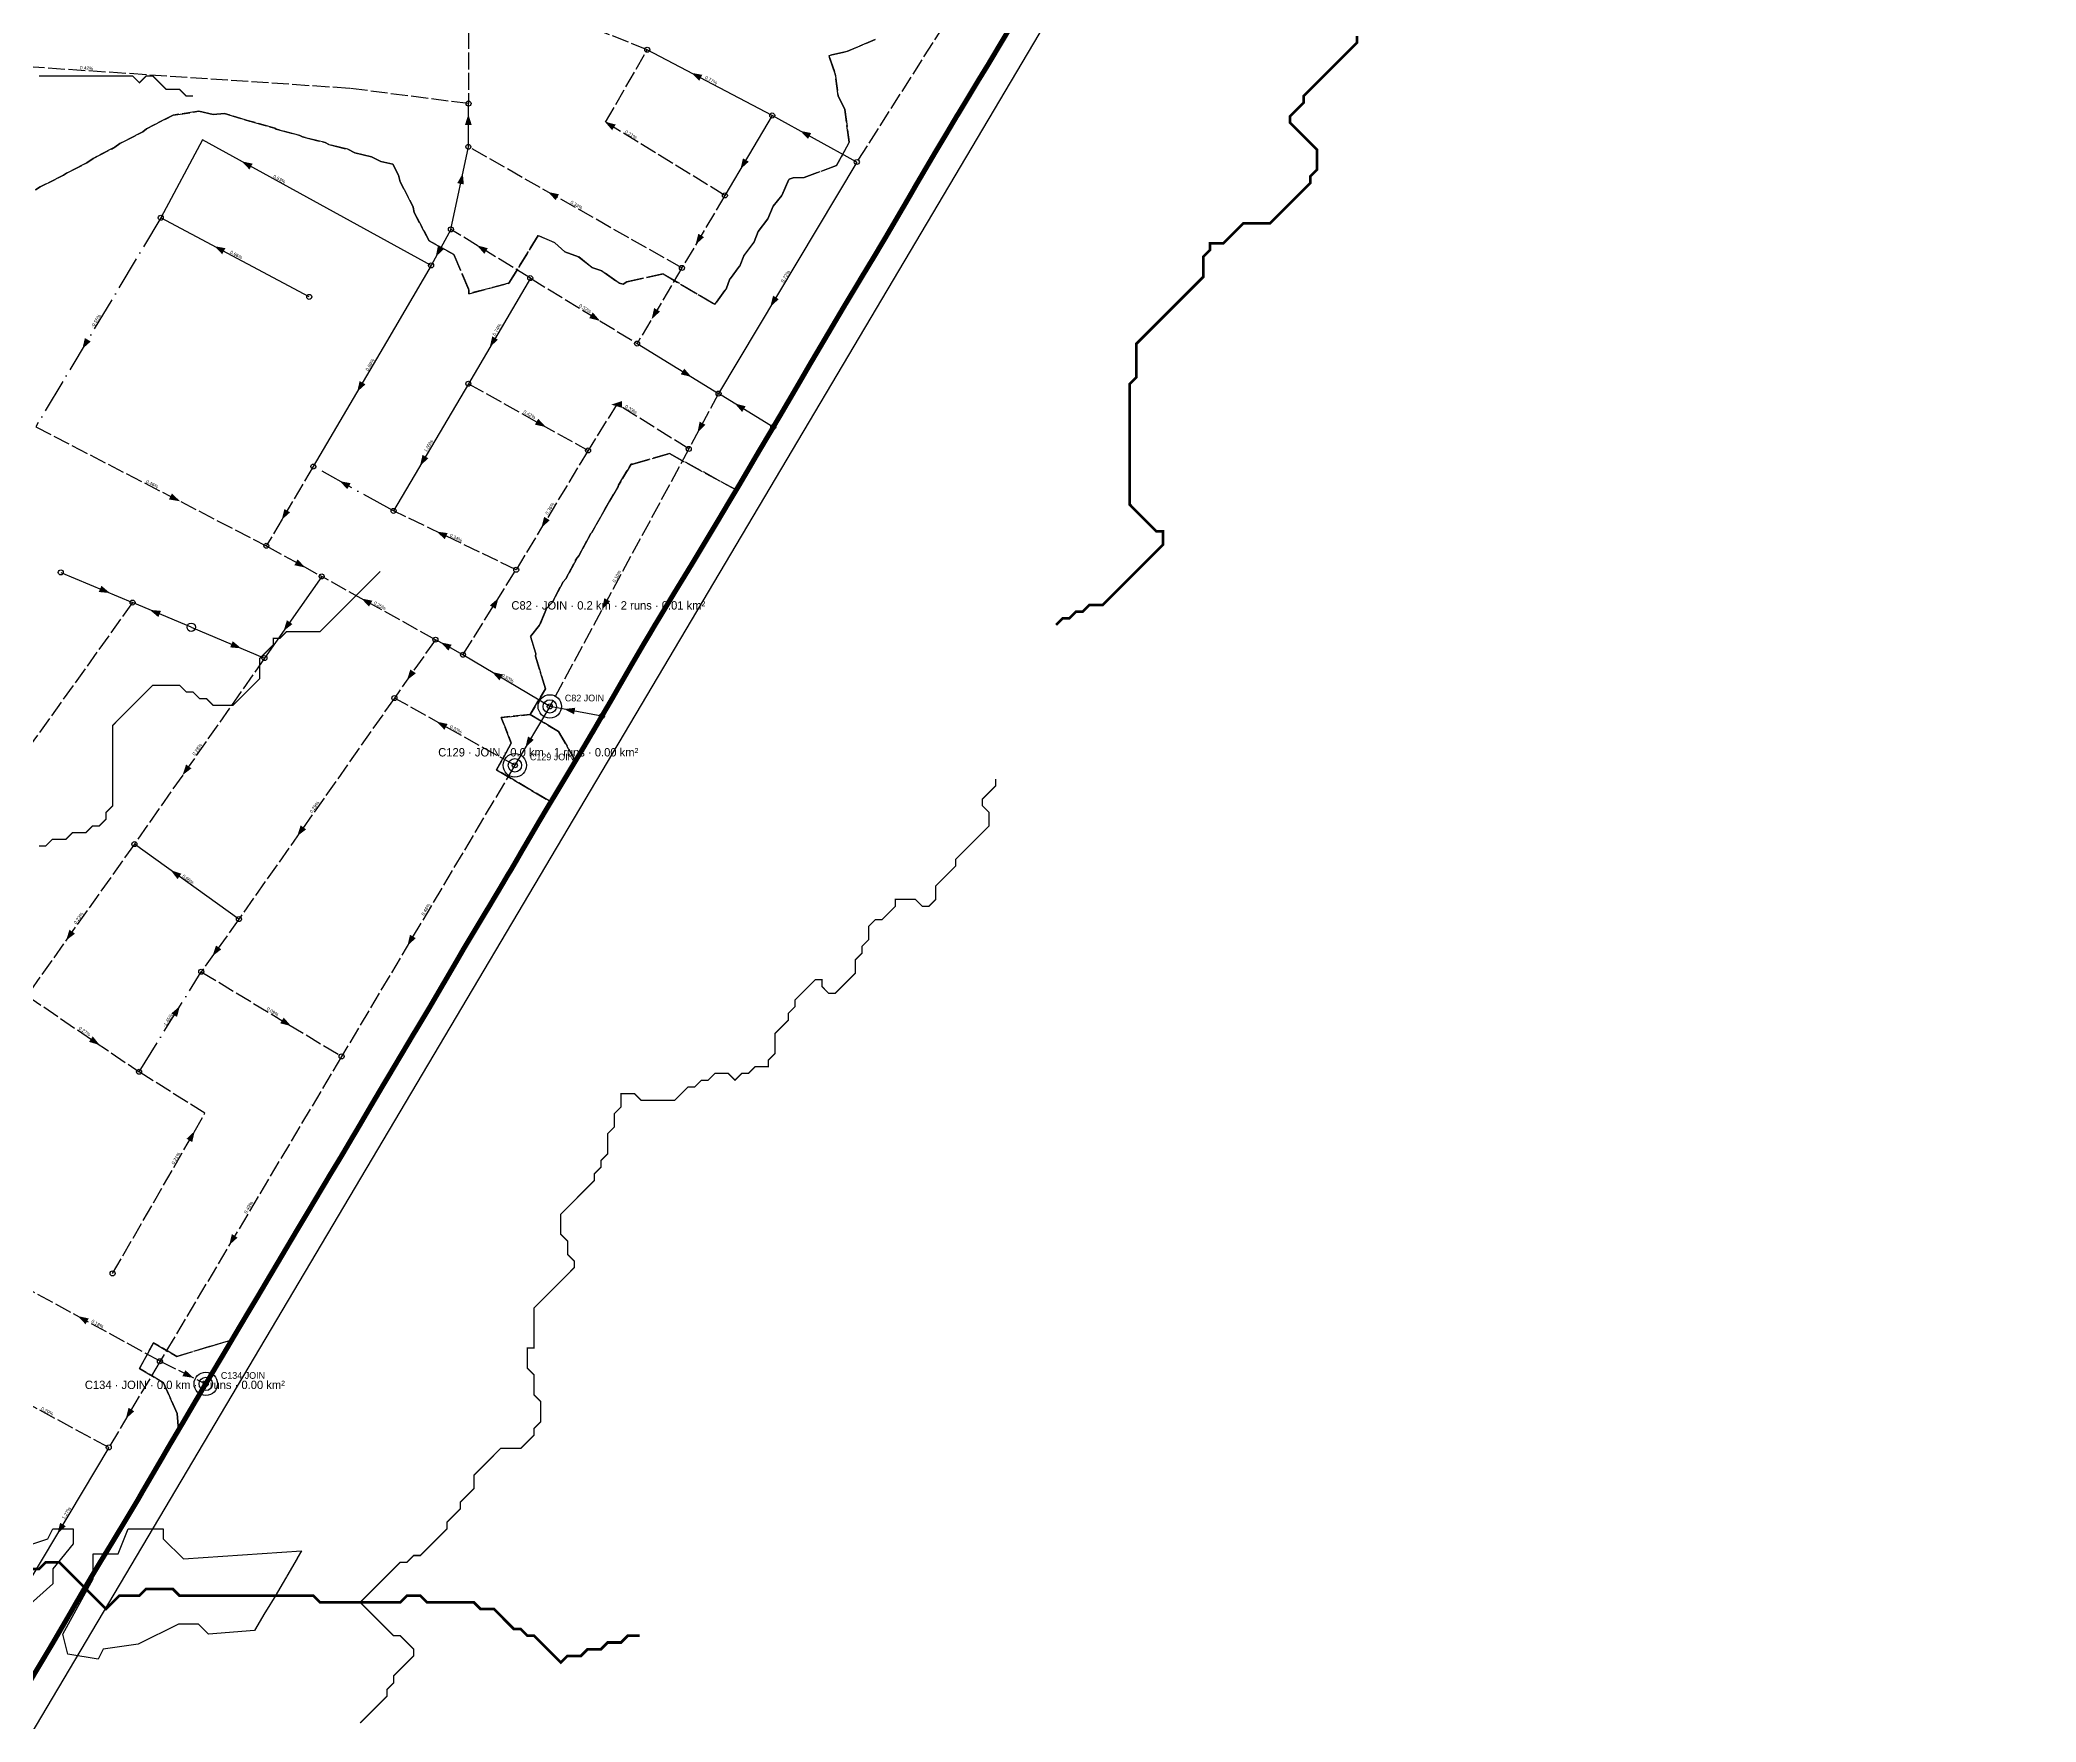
# Model space of a CAD drawing. Header units: metres. Extents: x 442821 to 452274, y 2561971 to 2571293.
# Drawn here: x 447168 to 448362, y 2565904 to 2566910 of the extents above; entities that cross this region are included whole.
import ezdxf
from ezdxf.enums import TextEntityAlignment as Align

# ---------------------------------------------------------------- set-up
doc = ezdxf.new("R2010")
doc.units = ezdxf.units.M
doc.header["$LTSCALE"] = 8
doc.linetypes.add('DASHDOT', pattern=[3.556, 2.54, -0.508, 0, -0.508])
doc.linetypes.add('DASHED', pattern=[1.524, 1.27, -0.254])
for name, color, linetype in [('A_ARROWS', 7, 'Continuous'), ('A_BUILT_2006', 252, 'Continuous'), ('A_CATCH_LABEL', 7, 'Continuous'), ('A_CATCHMENTS', 7, 'Continuous'), ('A_ENVELOPE', 3, 'Continuous'), ('A_GRADIENT', 8, 'Continuous'), ('A_JUNCTIONS', 8, 'Continuous'), ('A_MAIN_PIPE', 5, 'Continuous'), ('A_OUTLET_LABEL', 7, 'Continuous'), ('A_OUTLETS', 7, 'Continuous'), ('A_RUNS', 7, 'Continuous'), ('A_STREAMS', 5, 'Continuous'), ('A_WADI', 4, 'Continuous')]:
    doc.layers.add(name, color=color, linetype=linetype)

msp = doc.modelspace()

# ---------------------------------------------------------------- linework, layer by layer
at = {"layer": 'A_ARROWS', "color": 2}
for points in [[(447557.5, 2566890.2), (447564.1, 2566889), (447562.3, 2566885.4)], [(447424.2, 2566865.5), (447426.2, 2566859.1), (447422.2, 2566859.1)], [(447505.8, 2566861), (447512.3, 2566859.3), (447510.2, 2566855.9)], [(447622.7, 2566855.5), (447629.2, 2566854.2), (447627.3, 2566850.7)], [(447586.9, 2566832.6), (447588.4, 2566839.1), (447591.9, 2566837.1)], [(447420.9, 2566830.2), (447421.5, 2566823.5), (447417.6, 2566824.3)], [(447471.8, 2566819), (447478.4, 2566817.6), (447476.4, 2566814.1)], [(447429.3, 2566787.1), (447435.8, 2566785.4), (447433.8, 2566782)], [(447560.1, 2566787.5), (447561.7, 2566794), (447565.1, 2566792)], [(447504.2, 2566569.6), (447505.5, 2566576.2), (447509, 2566574.3)], [(447481.5, 2566509.9), (447488.1, 2566510.7), (447487.4, 2566506.8)], [(447259.8, 2566110.2), (447253.2, 2566111.2), (447255, 2566114.8)]]:
    msp.add_solid(points, dxfattribs=at)
at = {"layer": 'A_ARROWS', "color": 1}
for points in [[(447288.7, 2566837.3), (447295.2, 2566835.9), (447293.3, 2566832.4)], [(447272.3, 2566786.6), (447278.9, 2566785.4), (447277, 2566781.8)], [(447404.7, 2566780.2), (447406, 2566786.8), (447409.5, 2566784.9)], [(447533.8, 2566743), (447535.3, 2566749.6), (447538.8, 2566747.5)], [(447604.8, 2566750.4), (447606.4, 2566757), (447609.8, 2566754.9)], [(447503, 2566741.9), (447496.5, 2566743.6), (447498.6, 2566747)], [(447193.4, 2566725.2), (447194.9, 2566731.7), (447198.4, 2566729.6)], [(447437, 2566726.2), (447438.5, 2566732.7), (447441.9, 2566730.7)], [(447357.7, 2566699.5), (447359.2, 2566706), (447362.7, 2566704)], [(447557.7, 2566708.4), (447551.2, 2566710), (447553.3, 2566713.4)], [(447509.6, 2566691.9), (447516, 2566694), (447516, 2566690)], [(447583.5, 2566692.6), (447590, 2566690.9), (447587.9, 2566687.5)], [(447470.6, 2566678.5), (447464, 2566679.9), (447466, 2566683.4)], [(447561.2, 2566675.1), (447562.5, 2566681.7), (447566, 2566679.8)], [(447395.3, 2566655.3), (447396.8, 2566661.9), (447400.3, 2566659.8)], [(447347.2, 2566646.2), (447353.8, 2566644.9), (447351.8, 2566641.4)], [(447251.8, 2566634.1), (447245.2, 2566635.2), (447247, 2566638.8)], [(447312.6, 2566623), (447314.2, 2566629.5), (447317.6, 2566627.5)], [(447467.9, 2566618.3), (447469.5, 2566624.8), (447472.9, 2566622.8)], [(447405.2, 2566616), (447411.8, 2566615.1), (447410.1, 2566611.5)], [(447326.7, 2566594.5), (447320.2, 2566595.9), (447322.1, 2566599.4)], [(447209.9, 2566579.3), (447203.2, 2566579.9), (447204.8, 2566583.6)], [(447360.2, 2566576), (447366.8, 2566574.7), (447364.8, 2566571.2)], [(447442.2, 2566576.3), (447440.5, 2566569.8), (447437.1, 2566571.9)], [(447233.7, 2566569.2), (447240.4, 2566568.6), (447238.8, 2566564.9)], [(447313.7, 2566556.6), (447315.7, 2566563), (447319, 2566560.7)], [(447288.4, 2566546.2), (447281.8, 2566546.8), (447283.3, 2566550.5)], [(447407.6, 2566549.8), (447414.2, 2566548.4), (447412.3, 2566544.9)], [(447387.5, 2566527.2), (447389.5, 2566533.6), (447392.8, 2566531.3)], [(447438.3, 2566532.1), (447444.9, 2566530.6), (447442.8, 2566527.1)], [(447405.3, 2566502.4), (447411.8, 2566501), (447409.9, 2566497.5)], [(447253.3, 2566470.4), (447255.4, 2566476.8), (447258.6, 2566474.5)], [(447321.9, 2566434), (447323.9, 2566440.4), (447327.2, 2566438)], [(447246.2, 2566413.6), (447252.6, 2566411.5), (447250.3, 2566408.3)], [(447183.6, 2566371.6), (447185.7, 2566378), (447189, 2566375.7)], [(447271.2, 2566362.3), (447273.3, 2566368.6), (447276.5, 2566366.3)], [(447387.8, 2566368.5), (447389.3, 2566375), (447392.8, 2566373)], [(447251.7, 2566332.4), (447250, 2566325.9), (447246.6, 2566328)], [(447318.2, 2566320.5), (447311.7, 2566322.1), (447313.8, 2566325.5)], [(447203.8, 2566309.1), (447197.4, 2566311), (447199.6, 2566314.3)], [(447260.6, 2566257.7), (447259.1, 2566251.1), (447255.7, 2566253.1)], [(447281.2, 2566189.5), (447282.8, 2566196.1), (447286.2, 2566194)], [(447190.6, 2566147.1), (447197.2, 2566145.7), (447195.3, 2566142.2)], [(447219.4, 2566085.7), (447221, 2566092.3), (447224.4, 2566090.2)], [(447178.5, 2566017), (447180.1, 2566023.5), (447183.5, 2566021.5)]]:
    msp.add_solid(points, dxfattribs=at)
at = {"layer": 'A_ARROWS', "color": 3}
msp.add_solid([(447458.3, 2566487), (447459.9, 2566493.5), (447463.3, 2566491.5)], dxfattribs=at)
at = {"layer": 'A_BUILT_2006', "color": 252}
msp.add_lwpolyline([(444423.4, 2563343.2), (444431.5, 2563355.3), (444572.9, 2563267.8), (444295.2, 2562786.9), (444363.1, 2562577.1), (444377.7, 2562576.5), (444569.2, 2562604), (444800.1, 2562694.3), (445148.7, 2563361.2), (445469.4, 2563197.5), (445714.6, 2563159.3), (445807.5, 2563389.7), (445994.1, 2563715), (446180.6, 2564037.7), (446320.8, 2564284.9), (446551.4, 2564695.1), (447061.6, 2565726.9), (448013.4, 2567331.6), (448231.6, 2567243.7), (448332.3, 2567295.5), (448412.2, 2567436.6)], dxfattribs=at)
at = {"layer": 'A_CATCHMENTS', "color": 1, "linetype": 'DASHED'}
for points in [[(447748.4, 2566917.6), (447742, 2566906.9), (447735.1, 2566895.3), (447729.3, 2566885.9), (447723.9, 2566876.9), (447716.8, 2566865.1), (447716.6, 2566864.9), (447710.4, 2566854.4), (447704.1, 2566843.9), (447698.8, 2566834.9), (447691.7, 2566822.8), (447689.6, 2566819.1), (447685.6, 2566812.2), (447679.4, 2566801.6), (447673.2, 2566791), (447669.9, 2566785.5), (447667.9, 2566782.1), (447660.5, 2566769.9), (447654.2, 2566759.4), (447649.3, 2566751.3), (447641.7, 2566738.4), (447635.5, 2566727.9), (447628, 2566715.2), (447623.1, 2566706.7), (447616.9, 2566696.1), (447610.7, 2566685.5), (447606.6, 2566678.6), (447606.5, 2566678.5), (447606.3, 2566678), (447598.2, 2566664.4), (447592, 2566653.8), (447585.8, 2566643.2), (447584.4, 2566641), (447544.4, 2566662.6), (447522.5, 2566656.3), (447521.6, 2566656.4), (447514, 2566643.8), (447513.8, 2566643), (447505.8, 2566629.3), (447505.8, 2566629.2), (447498, 2566615.4), (447497.5, 2566614.9), (447490.2, 2566601.5), (447489.2, 2566600.4), (447482.4, 2566587.7), (447480.8, 2566586), (447474.6, 2566573.8), (447471, 2566570), (447466.8, 2566560), (447461.4, 2566553.3), (447464.5, 2566543.2), (447464.4, 2566541.5), (447470.3, 2566522), (447461.2, 2566506.6), (447443.9, 2566504.9), (447449.9, 2566489.5), (447441.1, 2566473.7), (447473.5, 2566454.4), (447470.8, 2566449.9), (447466.7, 2566443), (447460.5, 2566432.4), (447455.8, 2566424.4), (447454.4, 2566421.9), (447449.4, 2566413.3), (447448.1, 2566411.3), (447444, 2566404.3), (447435.6, 2566390.2), (447435.5, 2566390.1), (447429.2, 2566379.6), (447421.4, 2566366.6), (447416.8, 2566358.6), (447410.6, 2566348), (447404.4, 2566337.4), (447401.2, 2566331.9), (447392.8, 2566317.9), (447391.8, 2566316.3), (447385.5, 2566305.7), (447378.6, 2566294.1), (447377.8, 2566292.7), (447373, 2566284.7), (447366.8, 2566274.2), (447360.6, 2566263.6), (447357.5, 2566258.3), (447355.4, 2566254.8), (447348.1, 2566242.4), (447341.7, 2566231.9), (447336.4, 2566223), (447329.2, 2566210.9), (447322.9, 2566200.4), (447317.2, 2566190.8), (447310.4, 2566179.3), (447304.1, 2566168.7), (447297.9, 2566158.2), (447294.1, 2566151.9), (447285.3, 2566137.1), (447282.7, 2566132.8), (447269.7, 2566128.9), (447269.5, 2566128.9), (447249.8, 2566123), (447236, 2566131.2), (447227.6, 2566115.8), (447242, 2566107.2), (447250, 2566088.9), (447250.9, 2566079), (447244.8, 2566068.7), (447241.7, 2566063.3), (447235.5, 2566052.7), (447229.3, 2566042.1), (447226.7, 2566037.5), (447223.1, 2566031.5), (447217.1, 2566021.5), (447210.4, 2566010.4), (447204.3, 2566000.4), (447204, 2565999.9), (447198.3, 2565990.4), (447192.7, 2565980.9), (447191.6, 2565979), (447185.5, 2565968.4), (447179.7, 2565958.5), (447174.2, 2565949.1), (447173, 2565947.1), (447166.7, 2565936.6)], [(447165.4, 2566820.2), (447168.1, 2566822), (447182.2, 2566829), (447184, 2566830.3), (447196.1, 2566836.4), (447199.9, 2566839.1), (447212.9, 2566845.7), (447215.8, 2566848), (447229.6, 2566854.9), (447231.8, 2566856.8), (447247.6, 2566864.9), (447263.1, 2566867.2), (447271.6, 2566865.3), (447278.4, 2566865.9), (447293.4, 2566861.4), (447293.6, 2566861.3), (447308.4, 2566857.1), (447309.3, 2566856.6), (447323.5, 2566852.8), (447325.1, 2566851.9), (447338.5, 2566848.5), (447340.8, 2566847.3), (447352.1, 2566844.5), (447356.4, 2566842.4), (447366.2, 2566840), (447371.9, 2566837.3), (447379.1, 2566835.6), (447382.5, 2566829.1), (447383.5, 2566825), (447391.3, 2566810), (447391.8, 2566806.7), (447400.8, 2566789.8), (447415.5, 2566781.6), (447424.4, 2566760.6), (447424.5, 2566758.2), (447448.5, 2566764.4), (447465.9, 2566792.9), (447476, 2566788.6), (447481.9, 2566783.3), (447490.1, 2566780.3), (447498.1, 2566773.9), (447504.1, 2566771.9), (447514.3, 2566764.5), (447516.7, 2566763.8), (447516.8, 2566763.9), (447519, 2566765.3), (447540.6, 2566770.1), (447571.6, 2566751.8), (447578.6, 2566761.4), (447580.4, 2566766.5), (447586.8, 2566775.3), (447588.9, 2566780.9), (447595.1, 2566789.1), (447597.5, 2566795.4), (447603.3, 2566803), (447606.4, 2566810.6), (447611.6, 2566816.8), (447615.9, 2566826.5), (447616.1, 2566826.7), (447618.4, 2566827.5), (447625, 2566827.6), (447644.4, 2566834.8), (447652, 2566848.7), (447649.3, 2566868.2), (447645.3, 2566876.5), (447643.5, 2566889.7), (447639.8, 2566900.6), (447650.6, 2566903), (447667.5, 2566910.1)]]:
    msp.add_lwpolyline(points, dxfattribs=at)
at = {"layer": 'A_CATCHMENTS', "color": 2, "linetype": 'DASHED'}
msp.add_lwpolyline([(447667.5, 2566910.1), (447650.6, 2566903), (447639.8, 2566900.6), (447643.5, 2566889.7), (447645.3, 2566876.5), (447649.3, 2566868.2), (447652, 2566848.7), (447644.4, 2566834.8), (447625, 2566827.6), (447618.4, 2566827.5), (447616.1, 2566826.7), (447615.9, 2566826.5), (447611.6, 2566816.8), (447606.4, 2566810.6), (447603.3, 2566803), (447597.5, 2566795.4), (447595.1, 2566789.1), (447588.9, 2566780.9), (447586.8, 2566775.3), (447580.4, 2566766.5), (447578.6, 2566761.4), (447571.6, 2566751.8), (447540.6, 2566770.1), (447519, 2566765.3), (447516.8, 2566763.9), (447516.7, 2566763.8), (447514.3, 2566764.5), (447504.1, 2566771.9), (447498.1, 2566773.9), (447490.1, 2566780.3), (447481.9, 2566783.3), (447476, 2566788.6), (447465.9, 2566792.9), (447448.5, 2566764.4), (447424.5, 2566758.2), (447424.4, 2566760.6), (447415.5, 2566781.6), (447400.8, 2566789.8), (447391.8, 2566806.7), (447391.3, 2566810), (447383.5, 2566825), (447382.5, 2566829.1), (447379.1, 2566835.6), (447371.9, 2566837.3), (447366.2, 2566840), (447356.4, 2566842.4), (447352.1, 2566844.5), (447340.8, 2566847.3), (447338.5, 2566848.5), (447325.1, 2566851.9), (447323.5, 2566852.8), (447309.3, 2566856.6), (447308.4, 2566857.1), (447293.6, 2566861.3), (447293.4, 2566861.4), (447278.4, 2566865.9), (447271.6, 2566865.3), (447263.1, 2566867.2), (447247.6, 2566864.9), (447231.8, 2566856.8), (447229.6, 2566854.9), (447215.8, 2566848), (447212.9, 2566845.7), (447199.9, 2566839.1), (447196.1, 2566836.4), (447184, 2566830.3), (447182.2, 2566829), (447168.1, 2566822), (447165.4, 2566820.2)], dxfattribs=at)
for points in [[(447464.4, 2566541.5), (447464.5, 2566543.2), (447461.4, 2566553.3), (447466.8, 2566560), (447471, 2566570), (447474.6, 2566573.8), (447480.8, 2566586), (447482.4, 2566587.7), (447489.2, 2566600.4), (447490.2, 2566601.5), (447497.5, 2566614.9), (447498, 2566615.4), (447505.8, 2566629.2), (447505.8, 2566629.3), (447513.8, 2566643), (447514, 2566643.8), (447521.6, 2566656.4), (447522.5, 2566656.3), (447544.4, 2566662.6), (447584.4, 2566641), (447578.9, 2566631.7), (447573.2, 2566622.1), (447566.9, 2566611.6), (447563.6, 2566606.1), (447560.6, 2566601.1), (447557.1, 2566595.3), (447547.8, 2566580.1), (447541.5, 2566569.6), (447535.4, 2566559.5), (447533.3, 2566555.9), (447529, 2566548.7), (447522.8, 2566538.1), (447513.8, 2566522.5), (447510.6, 2566516.9), (447504.4, 2566506.3), (447504.1, 2566505.7), (447498.2, 2566495.6), (447498.1, 2566495.5), (447494.7, 2566489.7), (447493.1, 2566487), (447488.2, 2566478.8), (447478.2, 2566496.5), (447461.2, 2566506.6), (447470.3, 2566522), (447464.4, 2566541.5)], [(447250, 2566088.9), (447242, 2566107.2), (447227.6, 2566115.8), (447236, 2566131.2), (447249.8, 2566123), (447269.5, 2566128.9), (447269.7, 2566128.9), (447282.7, 2566132.8), (447279.1, 2566126.6), (447271.3, 2566113.5), (447269, 2566109.6), (447267.2, 2566106.6), (447266.5, 2566105.5), (447264.2, 2566101.6), (447260.3, 2566095), (447254.1, 2566084.4), (447250.9, 2566079), (447250, 2566088.9)]]:
    msp.add_lwpolyline(points, close=True, dxfattribs=at)
at = {"layer": 'A_CATCHMENTS', "color": 3, "linetype": 'DASHED'}
msp.add_lwpolyline([(447441.1, 2566473.7), (447449.9, 2566489.5), (447443.9, 2566504.9), (447461.2, 2566506.6), (447478.2, 2566496.5), (447488.2, 2566478.8), (447485.6, 2566474.5), (447479.3, 2566464), (447477.8, 2566461.5), (447473.5, 2566454.4), (447441.1, 2566473.7)], close=True, dxfattribs=at)
at = {"layer": 'A_ENVELOPE', "color": 3}
msp.add_lwpolyline([(447748.4, 2566917.6), (447742, 2566906.9), (447735.1, 2566895.3), (447729.3, 2566885.9), (447723.9, 2566876.9), (447716.8, 2566865.1), (447716.6, 2566864.9), (447710.4, 2566854.4), (447704.1, 2566843.9), (447698.8, 2566834.9), (447691.7, 2566822.8), (447689.6, 2566819.1), (447685.6, 2566812.2), (447679.4, 2566801.6), (447673.2, 2566791), (447669.9, 2566785.5), (447667.9, 2566782.1), (447660.5, 2566769.9), (447654.2, 2566759.4), (447649.3, 2566751.3), (447641.7, 2566738.4), (447635.5, 2566727.9), (447628, 2566715.2), (447623.1, 2566706.7), (447616.9, 2566696.1), (447610.7, 2566685.5), (447606.6, 2566678.6), (447606.5, 2566678.5), (447606.3, 2566678), (447598.2, 2566664.4), (447592, 2566653.8), (447585.8, 2566643.2), (447578.9, 2566631.7), (447573.2, 2566622.1), (447566.9, 2566611.6), (447563.6, 2566606.1), (447560.6, 2566601.1), (447557.1, 2566595.3), (447547.8, 2566580.1), (447541.5, 2566569.6), (447535.4, 2566559.5), (447533.3, 2566555.9), (447529, 2566548.7), (447522.8, 2566538.1), (447513.8, 2566522.5), (447510.6, 2566516.9), (447504.4, 2566506.3), (447504.1, 2566505.7), (447498.2, 2566495.6), (447498.1, 2566495.5), (447494.7, 2566489.7), (447493.1, 2566487), (447485.6, 2566474.5), (447479.3, 2566464), (447477.8, 2566461.5), (447470.8, 2566449.9), (447466.7, 2566443), (447460.5, 2566432.4), (447455.8, 2566424.4), (447454.4, 2566421.9), (447449.4, 2566413.3), (447448.1, 2566411.3), (447444, 2566404.3), (447435.6, 2566390.2), (447435.5, 2566390.1), (447429.2, 2566379.6), (447421.4, 2566366.6), (447416.8, 2566358.6), (447410.6, 2566348), (447404.4, 2566337.4), (447401.2, 2566331.9), (447392.8, 2566317.9), (447391.8, 2566316.3), (447385.5, 2566305.7), (447378.6, 2566294.1), (447377.8, 2566292.7), (447373, 2566284.7), (447366.8, 2566274.2), (447360.6, 2566263.6), (447357.5, 2566258.3), (447355.4, 2566254.8), (447348.1, 2566242.4), (447341.7, 2566231.9), (447336.4, 2566223), (447329.2, 2566210.9), (447322.9, 2566200.4), (447317.2, 2566190.8), (447310.4, 2566179.3), (447304.1, 2566168.7), (447297.9, 2566158.2), (447294.1, 2566151.9), (447285.3, 2566137.1), (447279.1, 2566126.6), (447271.3, 2566113.5), (447269, 2566109.6), (447267.2, 2566106.6), (447266.5, 2566105.5), (447264.2, 2566101.6), (447260.3, 2566095), (447254.1, 2566084.4), (447244.8, 2566068.7), (447241.7, 2566063.3), (447235.5, 2566052.7), (447229.3, 2566042.1), (447226.7, 2566037.5), (447223.1, 2566031.5), (447217.1, 2566021.5), (447210.4, 2566010.4), (447204.3, 2566000.4), (447204, 2565999.9), (447198.3, 2565990.4), (447192.7, 2565980.9), (447191.6, 2565979), (447185.5, 2565968.4), (447179.7, 2565958.5), (447174.2, 2565949.1), (447173, 2565947.1), (447166.7, 2565936.6)], dxfattribs=at)
at = {"layer": 'A_JUNCTIONS'}
for centre in [(447531.2, 2566904), (447424.3, 2566871.8), (447605.9, 2566864.7), (447424.2, 2566846), (447656.5, 2566836.9), (447577.6, 2566816.9), (447240.3, 2566803.6), (447413.8, 2566796.6), (447401.9, 2566775.1), (447551.9, 2566773.6), (447461.2, 2566767.5), (447329.1, 2566756.3), (447525.1, 2566728.4), (447424.2, 2566704.4), (447573.8, 2566698.5), (447606.5, 2566678.5), (447495.8, 2566664.5), (447556, 2566665.4), (447331.5, 2566654.9), (447379.5, 2566628.4), (447303.4, 2566607.5), (447452.8, 2566593.2), (447180.5, 2566591.6), (447336.5, 2566589.2), (447223.4, 2566573.6), (447404.5, 2566551.4), (447302.3, 2566540.4), (447421, 2566542.4), (447380, 2566516.5), (447472.9, 2566511.5), (447504.1, 2566505.7), (447452, 2566476.3), (447224.5, 2566429.2), (447287, 2566384.4), (447264.5, 2566352.9), (447348.4, 2566302.3), (447227.3, 2566293.1), (447211.5, 2566172.6), (447239.8, 2566120.1), (447267.2, 2566106.6), (447209.2, 2566068.6)]:
    msp.add_circle(centre, 1.5, dxfattribs=at)
at = {"layer": 'A_JUNCTIONS', "color": 30}
msp.add_circle((447258.5, 2566558.8), 2.5, dxfattribs=at)
at = {"layer": 'A_MAIN_PIPE', "color": 5, "const_width": 3}
msp.add_lwpolyline([(447748.4, 2566917.6), (447742, 2566906.9), (447735.1, 2566895.3), (447729.3, 2566885.9), (447723.9, 2566876.9), (447716.8, 2566865.1), (447716.6, 2566864.9), (447710.4, 2566854.4), (447704.1, 2566843.9), (447698.8, 2566834.9), (447691.7, 2566822.8), (447689.6, 2566819.1), (447685.6, 2566812.2), (447679.4, 2566801.6), (447673.2, 2566791), (447669.9, 2566785.5), (447667.9, 2566782.1), (447660.5, 2566769.9), (447654.2, 2566759.4), (447649.3, 2566751.3), (447641.7, 2566738.4), (447635.5, 2566727.9), (447628, 2566715.2), (447623.1, 2566706.7), (447616.9, 2566696.1), (447610.7, 2566685.5), (447606.6, 2566678.6), (447606.3, 2566678), (447598.2, 2566664.4), (447592, 2566653.8), (447585.8, 2566643.2), (447578.9, 2566631.7), (447573.2, 2566622.1), (447566.9, 2566611.6), (447563.6, 2566606.1), (447560.6, 2566601.1), (447557.1, 2566595.3), (447547.8, 2566580.1), (447541.5, 2566569.6), (447535.4, 2566559.5), (447533.3, 2566555.9), (447529, 2566548.7), (447522.8, 2566538.1), (447513.8, 2566522.5), (447510.6, 2566516.9), (447504.4, 2566506.3), (447498.2, 2566495.6), (447498.1, 2566495.5), (447494.7, 2566489.7), (447493.1, 2566487), (447485.6, 2566474.5), (447479.3, 2566464), (447477.8, 2566461.5), (447470.8, 2566449.9), (447466.7, 2566443), (447460.5, 2566432.4), (447455.8, 2566424.4), (447454.4, 2566421.9), (447449.4, 2566413.3), (447448.1, 2566411.3), (447444, 2566404.3), (447435.6, 2566390.2), (447435.5, 2566390.1), (447429.2, 2566379.6), (447421.4, 2566366.6), (447416.8, 2566358.6), (447410.6, 2566348), (447404.4, 2566337.4), (447401.2, 2566331.9), (447392.8, 2566317.9), (447391.8, 2566316.3), (447385.5, 2566305.7), (447378.6, 2566294.1), (447377.8, 2566292.7), (447373, 2566284.7), (447366.8, 2566274.2), (447360.6, 2566263.6), (447357.5, 2566258.3), (447355.4, 2566254.8), (447348.1, 2566242.4), (447341.7, 2566231.9), (447336.4, 2566223), (447329.2, 2566210.9), (447322.9, 2566200.4), (447317.2, 2566190.8), (447310.4, 2566179.3), (447304.1, 2566168.7), (447297.9, 2566158.2), (447294.1, 2566151.9), (447285.3, 2566137.1), (447279.1, 2566126.6), (447271.3, 2566113.5), (447269, 2566109.6), (447266.5, 2566105.5), (447264.2, 2566101.6), (447260.3, 2566095), (447254.1, 2566084.4), (447244.8, 2566068.7), (447241.7, 2566063.3), (447235.5, 2566052.7), (447229.3, 2566042.1), (447226.7, 2566037.5), (447223.1, 2566031.5), (447217.1, 2566021.5), (447210.4, 2566010.4), (447204.3, 2566000.4), (447204, 2565999.9), (447198.3, 2565990.4), (447192.7, 2565980.9), (447191.6, 2565979), (447185.5, 2565968.4), (447179.7, 2565958.5), (447174.2, 2565949.1), (447173, 2565947.1), (447166.7, 2565936.6), (447160.5, 2565926.1)], dxfattribs=at)
at = {"layer": 'A_OUTLETS', "color": 5}
for centre, radius in [((447472.9, 2566511.5), 7), ((447472.9, 2566511.5), 4), ((447452, 2566476.3), 7), ((447452, 2566476.3), 4), ((447267.2, 2566106.6), 7), ((447267.2, 2566106.6), 4)]:
    msp.add_circle(centre, radius, dxfattribs=at)
at = {"layer": 'A_RUNS', "color": 1, "linetype": 'DASHED'}
for points in [[(447793.5, 2567052.3), (447656.5, 2566836.9)], [(447551.9, 2566773.6), (447525.1, 2566728.4)], [(447461.3, 2566767.5), (447525.1, 2566728.4)], [(447424.2, 2566704.4), (447495.8, 2566664.5)], [(447556, 2566665.4), (447513.1, 2566692.3), (447495.8, 2566664.5)], [(447573.8, 2566698.5), (447556, 2566665.4)], [(447165.5, 2566678.6), (447303.4, 2566607.5)], [(447331.5, 2566654.9), (447303.4, 2566607.5)], [(447495.8, 2566664.5), (447452.8, 2566593.2)], [(447452.8, 2566593.2), (447379.5, 2566628.4)], [(447303.4, 2566607.5), (447336.5, 2566589.2)], [(447404.5, 2566551.4), (447336.5, 2566589.2)], [(447421, 2566542.4), (447452.8, 2566593.2)], [(447223.4, 2566573.6), (447095.2, 2566394.7)], [(447404.5, 2566551.4), (447380, 2566516.5)], [(447421, 2566542.4), (447404.5, 2566551.4)], [(447302.3, 2566540.4), (447224.5, 2566429.2)], [(447380, 2566516.5), (447287, 2566384.4)], [(447452, 2566476.3), (447380, 2566516.5)], [(447452, 2566476.3), (447348.4, 2566302.3)], [(447224.5, 2566429.2), (447160.2, 2566338.7)], [(447287, 2566384.4), (447264.5, 2566352.9)], [(447264.5, 2566352.9), (447348.4, 2566302.3)], [(447160.2, 2566338.7), (447227.3, 2566293.1)], [(447348.4, 2566302.3), (447239.9, 2566120.1)], [(447211.5, 2566172.6), (447266.7, 2566268.3), (447227.3, 2566293.1)], [(447239.9, 2566120.1), (447163.6, 2566161.8)], [(447239.9, 2566120.1), (447209.2, 2566068.6)], [(447209.2, 2566068.6), (447134.1, 2566109.1)]]:
    msp.add_lwpolyline(points, dxfattribs=at)
at = {"layer": 'A_RUNS', "color": 2, "linetype": 'DASHED'}
for points in [[(447424.4, 2566987.8), (447424.3, 2566871.8)], [(447531.2, 2566904), (447459.4, 2566932.5), (447424.4, 2566987.8)], [(447424.3, 2566871.8), (447353.3, 2566880.9), (447101.9, 2566897.7), (446966.6, 2566903)], [(447577.6, 2566816.9), (447506.3, 2566860.7), (447531.2, 2566904)], [(447551.9, 2566773.6), (447424.2, 2566846)], [(447577.6, 2566816.9), (447551.9, 2566773.6)], [(447461.3, 2566767.5), (447413.8, 2566796.6)], [(447556, 2566665.4), (447472.9, 2566511.5)], [(447239.9, 2566120.1), (447267.2, 2566106.6)]]:
    msp.add_lwpolyline(points, dxfattribs=at)
at = {"layer": 'A_RUNS', "color": 2}
for points in [[(447605.9, 2566864.7), (447531.2, 2566904)], [(447424.2, 2566846), (447424.3, 2566871.8)], [(447605.9, 2566864.7), (447577.6, 2566816.9)], [(447656.5, 2566836.9), (447605.9, 2566864.7)], [(447413.8, 2566796.6), (447424.2, 2566846)], [(447504.1, 2566505.7), (447472.9, 2566511.5)]]:
    msp.add_lwpolyline(points, dxfattribs=at)
at = {"layer": 'A_RUNS', "color": 1}
for points in [[(447401.9, 2566775.1), (447265.3, 2566850.1), (447240.3, 2566803.6)], [(447656.5, 2566836.9), (447573.8, 2566698.5)], [(447329.1, 2566756.3), (447240.3, 2566803.6)], [(447413.8, 2566796.6), (447401.9, 2566775.1)], [(447401.9, 2566775.1), (447375.3, 2566729.4), (447331.5, 2566654.9)], [(447461.3, 2566767.5), (447424.2, 2566704.4)], [(447525.1, 2566728.4), (447573.8, 2566698.5)], [(447424.2, 2566704.4), (447379.5, 2566628.4)], [(447606.5, 2566678.5), (447573.8, 2566698.5)], [(447180.5, 2566591.6), (447223.4, 2566573.6)], [(447336.5, 2566589.2), (447302.3, 2566540.4)], [(447258.5, 2566558.8), (447223.4, 2566573.6)], [(447258.5, 2566558.8), (447302.3, 2566540.4)], [(447472.9, 2566511.5), (447421, 2566542.4)], [(447287, 2566384.4), (447224.5, 2566429.2)], [(447209.2, 2566068.6), (447161.4, 2565988.4)]]:
    msp.add_lwpolyline(points, dxfattribs=at)
at = {"layer": 'A_RUNS', "color": 1, "linetype": 'DASHDOT'}
for points in [[(447240.3, 2566803.6), (447165.5, 2566678.6)], [(447379.5, 2566628.4), (447331.5, 2566654.9)], [(447227.3, 2566293.1), (447264.5, 2566352.9)]]:
    msp.add_lwpolyline(points, dxfattribs=at)
at = {"layer": 'A_RUNS', "color": 3}
msp.add_lwpolyline([(447472.9, 2566511.5), (447452, 2566476.3)], dxfattribs=at)
at = {"layer": 'A_STREAMS', "color": 5}
for points, const_width in [([(447955.6, 2566912.3), (447955.6, 2566908.3), (447951.6, 2566904.3), (447947.6, 2566900.3), (447943.6, 2566896.3), (447939.6, 2566892.3), (447935.6, 2566888.3), (447931.6, 2566884.3), (447927.6, 2566880.3), (447923.6, 2566876.3), (447923.6, 2566872.3), (447919.6, 2566868.3), (447915.6, 2566864.3), (447915.6, 2566860.3), (447919.6, 2566856.3), (447923.6, 2566852.3), (447927.6, 2566848.3), (447931.6, 2566844.3), (447931.6, 2566840.3), (447931.6, 2566836.3), (447931.6, 2566832.3), (447927.6, 2566828.3), (447927.6, 2566824.3), (447923.6, 2566820.3), (447919.6, 2566816.3), (447915.6, 2566812.3), (447911.6, 2566808.3), (447907.6, 2566804.3), (447903.6, 2566800.3), (447899.6, 2566800.3), (447895.6, 2566800.3), (447891.6, 2566800.3), (447887.6, 2566800.3), (447883.6, 2566796.3), (447879.6, 2566792.3), (447875.6, 2566788.2), (447871.6, 2566788.2), (447867.6, 2566788.2), (447867.6, 2566784.2), (447863.6, 2566780.2), (447863.6, 2566776.2), (447863.6, 2566772.2), (447863.6, 2566768.2), (447859.6, 2566764.2), (447855.6, 2566760.2), (447851.6, 2566756.2), (447847.6, 2566752.2), (447843.6, 2566748.2), (447839.6, 2566744.2), (447835.6, 2566740.2), (447831.6, 2566736.2), (447827.6, 2566732.2), (447823.6, 2566728.2), (447823.6, 2566724.2), (447823.6, 2566720.2), (447823.6, 2566716.2), (447823.6, 2566712.2), (447823.6, 2566708.2), (447819.6, 2566704.2), (447819.6, 2566700.2), (447819.6, 2566696.2), (447819.6, 2566692.2), (447819.6, 2566688.2), (447819.6, 2566684.2), (447819.6, 2566680.2), (447819.6, 2566676.2), (447819.6, 2566672.2), (447819.6, 2566668.2), (447819.6, 2566664.2), (447819.6, 2566660.2), (447819.6, 2566656.2), (447819.6, 2566652.2), (447819.6, 2566648.2), (447819.6, 2566644.2), (447819.6, 2566640.2), (447819.6, 2566636.2), (447819.6, 2566632.2), (447823.6, 2566628.2), (447827.6, 2566624.2), (447831.6, 2566620.2), (447835.6, 2566616.2), (447839.6, 2566616.2), (447839.6, 2566612.2), (447839.6, 2566608.2), (447835.6, 2566604.2), (447831.6, 2566600.2), (447827.6, 2566596.2), (447823.6, 2566592.2), (447819.6, 2566588.2), (447815.6, 2566584.2), (447811.6, 2566580.2), (447807.6, 2566576.2), (447803.6, 2566572.2), (447799.6, 2566572.2), (447795.6, 2566572.2), (447791.6, 2566568.2), (447787.6, 2566568.2), (447783.6, 2566564.2), (447779.6, 2566564.2), (447775.6, 2566560.2)], 1.6), ([(447259.5, 2566876.3), (447255.5, 2566876.3), (447251.5, 2566880.3), (447247.5, 2566880.3), (447243.5, 2566880.3), (447239.5, 2566884.3), (447235.5, 2566888.3), (447231.5, 2566888.3), (447227.5, 2566884.3), (447223.5, 2566888.3), (447219.5, 2566888.3), (447215.5, 2566888.3), (447211.5, 2566888.3), (447207.5, 2566888.3), (447203.5, 2566888.3), (447199.5, 2566888.3), (447195.5, 2566888.3), (447191.5, 2566888.3), (447187.5, 2566888.3), (447183.5, 2566888.3), (447179.5, 2566888.3), (447175.5, 2566888.3), (447171.5, 2566888.3), (447167.5, 2566888.3)], 0.8), ([(447371.5, 2566592.2), (447367.5, 2566588.2), (447363.5, 2566584.2), (447359.5, 2566580.2), (447355.5, 2566576.2), (447351.5, 2566572.2), (447347.5, 2566568.2), (447343.5, 2566564.2), (447339.5, 2566560.2), (447335.5, 2566556.2), (447331.5, 2566556.2), (447327.5, 2566556.2), (447323.5, 2566556.2), (447319.5, 2566556.2), (447315.5, 2566556.2), (447311.5, 2566552.2), (447307.5, 2566552.2), (447307.5, 2566548.2), (447303.5, 2566544.2), (447299.5, 2566540.2), (447299.5, 2566536.2), (447299.5, 2566532.2), (447299.5, 2566528.2), (447295.5, 2566524.2), (447291.5, 2566520.2), (447287.5, 2566516.2), (447283.5, 2566512.2), (447279.5, 2566512.2), (447275.5, 2566512.2), (447271.5, 2566512.2), (447267.5, 2566516.2), (447263.5, 2566516.2), (447259.5, 2566520.2), (447255.5, 2566520.2), (447251.5, 2566524.2), (447247.5, 2566524.2), (447243.5, 2566524.2), (447239.5, 2566524.2), (447235.5, 2566524.2), (447231.5, 2566520.2), (447227.5, 2566516.2), (447223.5, 2566512.2), (447219.5, 2566508.2), (447215.5, 2566504.2), (447211.5, 2566500.1), (447211.5, 2566496.1), (447211.5, 2566492.1), (447211.5, 2566488.1), (447211.5, 2566484.1), (447211.5, 2566480.1), (447211.5, 2566476.1), (447211.5, 2566472.1), (447211.5, 2566468.1), (447211.5, 2566464.1), (447211.5, 2566460.1), (447211.5, 2566456.1), (447211.5, 2566452.1), (447207.5, 2566448.1), (447207.5, 2566444.1), (447203.5, 2566440.1), (447199.5, 2566440.1), (447195.5, 2566436.1), (447191.5, 2566436.1), (447187.5, 2566436.1), (447183.5, 2566432.1), (447179.5, 2566432.1), (447175.5, 2566432.1), (447171.5, 2566428.1), (447167.5, 2566428.1)], 0.8), ([(447739.6, 2566468.1), (447739.6, 2566464.1), (447735.6, 2566460.1), (447731.6, 2566456.1), (447731.6, 2566452.1), (447735.6, 2566448.1), (447735.6, 2566444.1), (447735.6, 2566440.1), (447731.6, 2566436.1), (447727.6, 2566432.1), (447723.6, 2566428.1), (447719.6, 2566424.1), (447715.6, 2566420.1), (447715.6, 2566416.1), (447711.6, 2566412.1), (447707.6, 2566408.1), (447703.6, 2566404.1), (447703.6, 2566400.1), (447703.6, 2566396.1), (447699.6, 2566392.1), (447695.6, 2566392.1), (447691.6, 2566396.1), (447687.6, 2566396.1), (447683.6, 2566396.1), (447679.6, 2566396.1), (447679.6, 2566392.1), (447675.6, 2566388.1), (447671.6, 2566384.1), (447667.6, 2566384.1), (447663.6, 2566380.1), (447663.6, 2566376.1), (447663.6, 2566372.1), (447659.6, 2566368.1), (447659.6, 2566364.1), (447655.6, 2566360.1), (447655.6, 2566356.1), (447655.6, 2566352.1), (447651.6, 2566348.1), (447647.6, 2566344.1), (447643.6, 2566340.1), (447639.6, 2566340.1), (447635.6, 2566344.1), (447635.6, 2566348.1), (447631.6, 2566348.1), (447627.6, 2566344.1), (447623.6, 2566340.1), (447619.6, 2566336.1), (447619.6, 2566332.1), (447615.6, 2566328.1), (447615.6, 2566324.1), (447611.6, 2566320.1), (447607.6, 2566316.1), (447607.6, 2566312.1), (447607.6, 2566308.1), (447607.6, 2566304.1), (447603.6, 2566300.1), (447603.6, 2566296.1), (447599.6, 2566296.1), (447595.6, 2566296.1), (447591.6, 2566292.1), (447587.6, 2566292.1), (447583.6, 2566288.1), (447579.6, 2566292.1), (447575.6, 2566292.1), (447571.6, 2566292.1), (447567.6, 2566288.1), (447563.6, 2566288.1), (447559.6, 2566284.1), (447555.6, 2566284.1), (447551.6, 2566280.1), (447547.6, 2566276.1), (447543.6, 2566276.1), (447539.6, 2566276.1), (447535.5, 2566276.1), (447531.5, 2566276.1), (447527.5, 2566276.1), (447523.5, 2566280.1), (447519.5, 2566280.1), (447515.5, 2566280.1), (447515.5, 2566276.1), (447515.5, 2566272.1), (447511.5, 2566268.1), (447511.5, 2566264.1), (447511.5, 2566260.1), (447507.5, 2566256.1), (447507.5, 2566252.1), (447507.5, 2566248.1), (447507.5, 2566244.1), (447503.5, 2566240.1), (447503.5, 2566236.1), (447499.5, 2566232.1), (447499.5, 2566228.1), (447495.5, 2566224.1), (447491.5, 2566220.1), (447487.5, 2566216), (447483.5, 2566212), (447479.5, 2566208), (447479.5, 2566204), (447479.5, 2566200), (447479.5, 2566196), (447483.5, 2566192), (447483.5, 2566188), (447483.5, 2566184), (447487.5, 2566180), (447487.5, 2566176), (447483.5, 2566172), (447479.5, 2566168), (447475.5, 2566164), (447471.5, 2566160), (447467.5, 2566156), (447463.5, 2566152), (447463.5, 2566148), (447463.5, 2566144), (447463.5, 2566140), (447463.5, 2566136), (447463.5, 2566132), (447463.5, 2566128), (447459.5, 2566128), (447459.5, 2566124), (447459.5, 2566120), (447459.5, 2566116), (447463.5, 2566112), (447463.5, 2566108), (447463.5, 2566104), (447463.5, 2566100), (447467.5, 2566096), (447467.5, 2566092), (447467.5, 2566088), (447467.5, 2566084), (447463.5, 2566080), (447463.5, 2566076), (447459.5, 2566072), (447455.5, 2566068), (447451.5, 2566068), (447447.5, 2566068), (447443.5, 2566068), (447439.5, 2566064), (447435.5, 2566060), (447431.5, 2566056), (447427.5, 2566052), (447427.5, 2566048), (447427.5, 2566044), (447423.5, 2566040), (447419.5, 2566036), (447419.5, 2566032), (447415.5, 2566028), (447411.5, 2566024), (447411.5, 2566020), (447407.5, 2566016), (447403.5, 2566012), (447399.5, 2566008), (447395.5, 2566004), (447391.5, 2566004), (447387.5, 2566000), (447383.5, 2566000), (447379.5, 2565996), (447375.5, 2565992), (447371.5, 2565988), (447367.5, 2565984), (447363.5, 2565980), (447359.5, 2565976)], 0.8), ([(447359.5, 2565976), (447355.5, 2565976), (447351.5, 2565976), (447347.5, 2565976), (447343.5, 2565976), (447339.5, 2565976), (447335.5, 2565976), (447331.5, 2565980), (447327.5, 2565980), (447323.5, 2565980), (447319.5, 2565980), (447315.5, 2565980), (447311.5, 2565980), (447307.5, 2565980), (447303.5, 2565980), (447299.5, 2565980), (447295.5, 2565980), (447291.5, 2565980), (447287.5, 2565980), (447283.5, 2565980), (447279.5, 2565980), (447275.5, 2565980), (447271.5, 2565980), (447267.5, 2565980), (447263.5, 2565980), (447259.5, 2565980), (447255.5, 2565980), (447251.5, 2565980), (447247.5, 2565984), (447243.5, 2565984), (447239.5, 2565984), (447235.5, 2565984), (447231.5, 2565984), (447227.5, 2565980), (447223.5, 2565980), (447219.5, 2565980), (447215.5, 2565980), (447211.5, 2565976), (447207.5, 2565972), (447203.5, 2565976), (447199.5, 2565980), (447195.5, 2565984), (447191.5, 2565988), (447187.5, 2565992), (447183.5, 2565996), (447179.5, 2566000), (447175.5, 2566000), (447171.5, 2566000), (447167.5, 2565996), (447163.5, 2565996)], 1.6), ([(447526.6, 2565956), (447523.5, 2565956), (447519.5, 2565956), (447515.5, 2565952), (447511.5, 2565952), (447507.5, 2565952), (447503.5, 2565948), (447499.5, 2565948), (447495.5, 2565948), (447491.5, 2565944), (447487.5, 2565944), (447483.5, 2565944), (447479.5, 2565940), (447475.5, 2565944), (447471.5, 2565948), (447467.5, 2565952), (447463.5, 2565956), (447459.5, 2565956), (447455.5, 2565960), (447451.5, 2565960), (447447.5, 2565964), (447443.5, 2565968), (447439.5, 2565972), (447435.5, 2565972), (447431.5, 2565972), (447427.5, 2565976), (447423.5, 2565976), (447419.5, 2565976), (447415.5, 2565976), (447411.5, 2565976), (447407.5, 2565976), (447403.5, 2565976), (447399.5, 2565976), (447395.5, 2565980), (447391.5, 2565980), (447387.5, 2565980), (447383.5, 2565976), (447379.5, 2565976), (447375.5, 2565976), (447371.5, 2565976), (447367.5, 2565976), (447363.5, 2565976), (447359.5, 2565976)], 1.6), ([(447359.5, 2565903.9), (447363.5, 2565907.9), (447367.5, 2565911.9), (447371.5, 2565915.9), (447375.5, 2565919.9), (447375.5, 2565923.9), (447379.5, 2565927.9), (447379.5, 2565932), (447383.5, 2565936), (447387.5, 2565940), (447391.5, 2565944), (447391.5, 2565948), (447387.5, 2565952), (447383.5, 2565956), (447379.5, 2565956), (447375.5, 2565960), (447371.5, 2565964), (447367.5, 2565968), (447363.5, 2565972), (447359.5, 2565976)], 0.8)]:
    msp.add_lwpolyline(points, dxfattribs=dict(at, const_width=const_width))
at = {"layer": 'A_WADI', "color": 4}
msp.add_lwpolyline([(447154.8, 2566008), (447172.8, 2566014), (447175.8, 2566020), (447187.8, 2566020), (447187.8, 2566020), (447187.8, 2566011), (447175.8, 2565996), (447175.8, 2565987), (447148.8, 2565963)], dxfattribs=at)
msp.add_lwpolyline([(447268.8, 2565957), (447262.8, 2565963), (447250.8, 2565963), (447226.8, 2565951), (447205.8, 2565948), (447202.8, 2565942), (447184.8, 2565945), (447181.8, 2565957), (447199.8, 2565990), (447199.8, 2566005), (447214.8, 2566005), (447220.8, 2566020), (447241.8, 2566020), (447241.8, 2566014), (447253.8, 2566002), (447324.5, 2566006.7), (447321.9, 2566002.4), (447321.9, 2566002.3), (447315.7, 2565991.7), (447315.5, 2565991.3), (447312.8, 2565986.8), (447309.3, 2565980.7), (447309, 2565980.2), (447303, 2565970.3), (447302.6, 2565969.7), (447296.3, 2565959.1), (447268.8, 2565957)], close=True, dxfattribs=at)

# ---------------------------------------------------------------- texts
at = {"layer": 'A_CATCH_LABEL', "color": 2}
for s, p in [('C82 · JOIN · 0.2 km · 2 runs · 0.01 km²', (447507.9, 2566571.9)), ('C134 · JOIN · 0.0 km · 1 runs · 0.00 km²', (447254.7, 2566106))]:
    msp.add_text(s, height=5, dxfattribs=at).set_placement(p, align=Align.MIDDLE_CENTER)
at = {"layer": 'A_CATCH_LABEL', "color": 3}
msp.add_text('C129 · JOIN · 0.0 km · 1 runs · 0.00 km²', height=5, dxfattribs=at).set_placement((447466, 2566484.1), align=Align.MIDDLE_CENTER)
at = {"layer": 'A_GRADIENT', "color": 2}
for s, rotation, p in [('0.42%', 356.177, (447195.8, 2566891.5)), ('0.77%', 332.2493, (447568.6, 2566884.4)), ('0.21%', 328.4654, (447520.6, 2566851.9)), ('0.33%', 330.4442, (447488.1, 2566809.8)), ('0.10%', 61.6478, (447514.4, 2566588.5))]:
    msp.add_text(s, height=2, rotation=rotation, dxfattribs=at).set_placement(p, align=Align.BOTTOM_CENTER)
at = {"layer": 'A_GRADIENT', "color": 1}
for s, rotation, p in [('0.53%', 331.2423, (447310.4, 2566825.3)), ('0.66%', 331.9443, (447284.7, 2566780)), ('0.72%', 59.1516, (447615.2, 2566767.7)), ('0.32%', -31.5037, (447493.2, 2566747.9)), ('-0.55%', 59.0853, (447202.9, 2566741.1)), ('0.74%', 59.5549, (447442.7, 2566735.9)), ('0.69%', 59.5839, (447366.8, 2566714.9)), ('0.33%', 327.8949, (447520.6, 2566687.6)), ('0.42%', -29.1051, (447460, 2566684.5)), ('1.05%', 59.5549, (447401.8, 2566666.4)), ('0.46%', -27.2657, (447234.4, 2566643)), ('0.36%', 58.9083, (447474.3, 2566628.9)), ('0.34%', 334.3562, (447416.1, 2566610.8)), ('0.25%', 331.0115, (447370.5, 2566570.3)), ('0.53%', 329.2788, (447447, 2566527)), ('0.33%', 330.8369, (447416, 2566496.4)), ('0.28%', 55.0107, (447263.4, 2566484.8)), ('0.29%', 54.8671, (447333.5, 2566450.4)), ('0.86%', 324.3413, (447255.7, 2566406.8)), ('0.46%', 59.2311, (447400.2, 2566389.3)), ('0.23%', 54.6231, (447192.4, 2566384)), ('0.27%', -34.2475, (447193.8, 2566315.9)), ('-1.45%', 58.1481, (447245.9, 2566323)), ('0.09%', -31.0859, (447306.4, 2566327.6)), ('0.21%', 59.9784, (447250.8, 2566240.6)), ('0.49%', 59.2311, (447294.1, 2566211.2)), ('0.18%', 331.2798, (447201.7, 2566141)), ('0.29%', 331.6583, (447171.6, 2566088.8)), ('1.27%', 59.2311, (447185.3, 2566028.5))]:
    msp.add_text(s, height=2, rotation=rotation, dxfattribs=at).set_placement(p, align=Align.BOTTOM_CENTER)
at = {"layer": 'A_OUTLET_LABEL', "color": 5}
for s, p in [('C82 JOIN', (447481.9, 2566514.5)), ('C129 JOIN', (447461, 2566479.3)), ('C134 JOIN', (447276.2, 2566109.6))]:
    msp.add_text(s, height=4, dxfattribs=at).set_placement(p)

doc.saveas('drawing.dxf')
